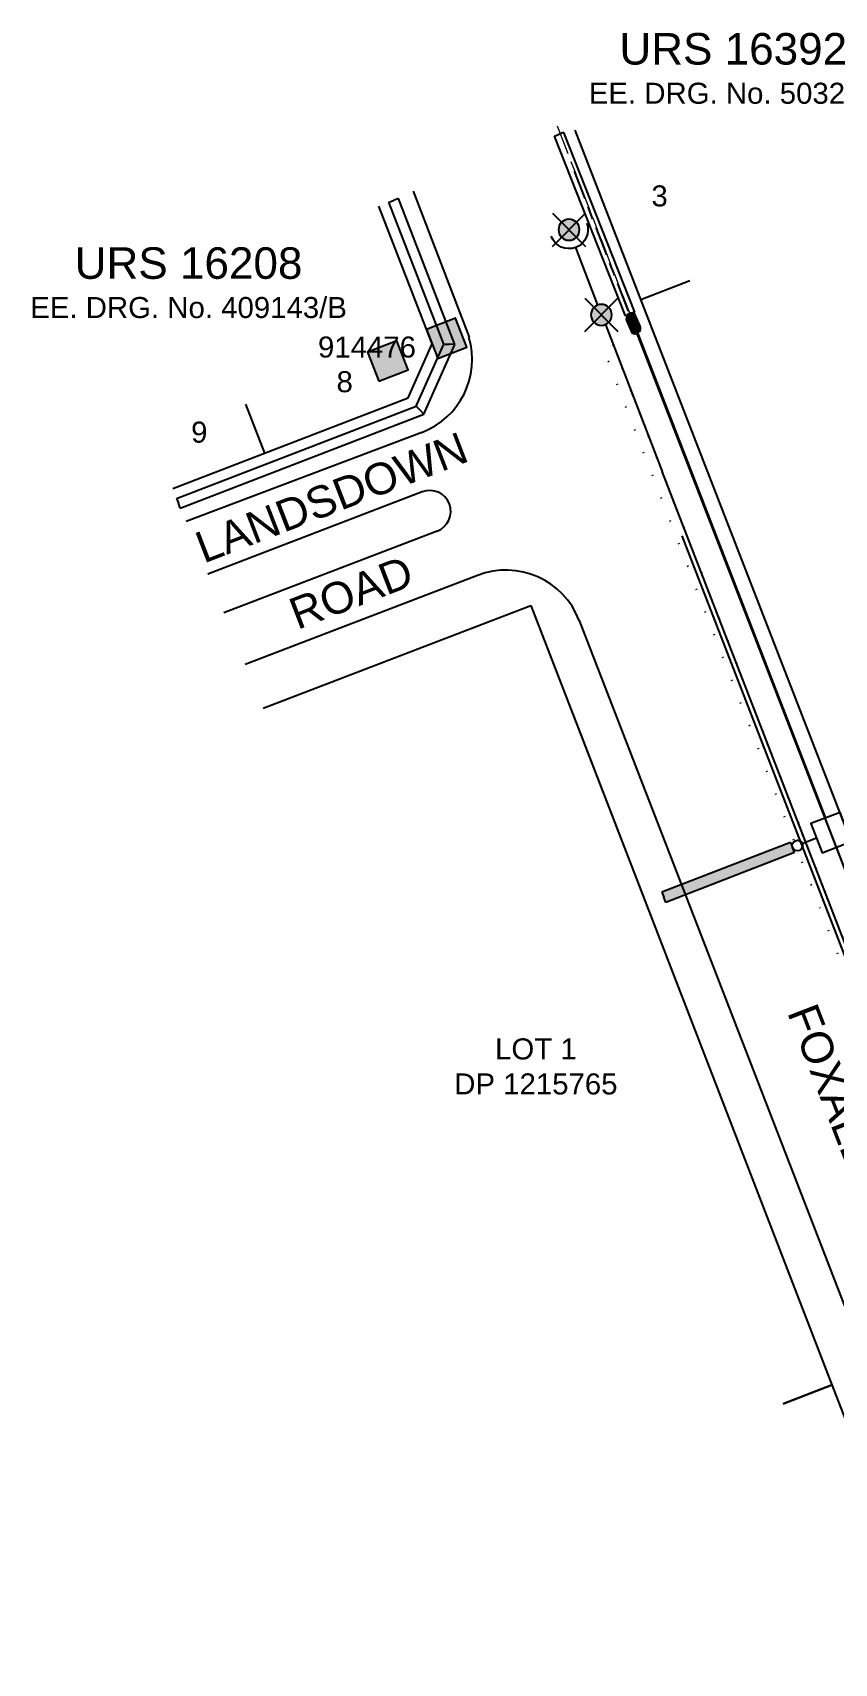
# Model space of a CAD drawing. Header units: metres. Extents: x 310835 to 311433, y 6270349 to 6270744.
# Drawn here: x 310834.9 to 310911.2, y 6270471.6 to 6270626.7 of the extents above; entities that cross this region are included whole.
import ezdxf
from ezdxf.enums import TextEntityAlignment as Align

# ---------------------------------------------------------------- set-up
doc = ezdxf.new("R2010")
doc.units = ezdxf.units.M
doc.header["$LTSCALE"] = 0.7
doc.linetypes.add('Cable Exist UG', pattern=[8.2, 4, -1.2, 1.8, -1.2])
doc.linetypes.add('DOT', pattern=[6.35, 0, -6.35])
doc.layers.get('0').update_dxf_attribs({"color": 6})
for name, color, linetype in [('_User Miscellaneous1', 3, 'Continuous'), ('_User Miscellaneous11', 7, 'Continuous'), ('_User Miscellaneous4', 7, 'Continuous'), ('_User Miscellaneous6', 7, 'Continuous'), ('_User Miscellaneous7', 150, 'Continuous'), ('_User Miscellaneous8', 7, 'Continuous'), ('_User_HV_Exist', 7, 'Continuous'), ('_User_LV_Exist', 7, 'Continuous'), ('Cadastre Developer_SP_NEW', 4, 'Continuous'), ('Cadastre Land Parcels_SP_EXT', 4, 'Continuous'), ('Cadastre Roads_SP_EXT', 4, 'Continuous'), ('Cadastre Roads_SP_NEW', 8, 'Continuous'), ('Duct_SP_NEW', 2, 'Continuous'), ('Equip_SP_HV_NEW', 7, 'Continuous'), ('Equip_SP_LV_NEW', 2, 'Continuous'), ('Mains_HV_NEW_U72', 2, 'Continuous'), ('Mains_LV_NEW_T84', 2, 'Continuous'), ('OH_Details_SP_MISC', 6, 'Continuous'), ('SupportsOH_SP_TR_HV_LV_SL_EXT', 7, 'Continuous'), ('SupportsUG_SP_LV_SL_EXT', 7, 'Continuous'), ('SupportsUG_SP_LV_SL_NEW', 2, 'Continuous'), ('Trench_SP_NEW', 2, 'Continuous'), ('UG_Details_SP_MISC', 7, 'Continuous')]:
    doc.layers.add(name, color=color, linetype=linetype)
doc.layers.add('_User Miscellaneous12', color=7, linetype='Continuous', lineweight=35)
doc.layers.add('_User Miscellaneous5', color=7, linetype='Continuous', lineweight=35)
doc.layers.add('_User Notes', color=7, linetype='Continuous', plot=False)
doc.layers.add('Features_HIDE', color=1, linetype='Continuous', plot=False)
doc.styles.add('ARIAL', font='arial.ttf', dxfattribs={"height": 2})
doc.styles.add('ARIAL 3.0', font='arial.ttf', dxfattribs={"height": 3})
doc.styles.add('COLUMN_LABEL', font='arial.ttf')
doc.styles.add('POLE_LABEL', font='arial.ttf')
doc.styles.add('SL_LABEL', font='arial.ttf')
doc.styles.get("Standard").update_dxf_attribs({"font": 'arial.ttf'})
doc.styles.add('style1', font='iso3098b.shx')
doc.linetypes.add('Cable New UG', pattern='A,8,-1,["x",style1,S=3.5,R=0,X=0.35,Y=-1],-3.5', length=12.5)
doc.linetypes.add('IE Trench HV', pattern='A,8,-2,["/",style1,S=2.5,R=0,X=0.1,Y=-1],-4.5', length=14.5)

# ---------------------------------------------------------------- blocks, each defined once
blk = doc.blocks.new('*U37')
at = {"layer": '_User Miscellaneous7'}
blk.add_hatch(color=256, dxfattribs=at).paths.add_polyline_path([(-1.49, -4.51), (-1.49, -7.49), (1.48, -7.49), (1.48, -4.51)])
at = {"layer": '_User Miscellaneous8'}
blk.add_hatch(color=256, dxfattribs=at).paths.add_polyline_path([(-1.49, 1.48), (-1.49, -1.49), (1.48, -1.49), (1.48, 1.48)])
at = {"layer": '_User Miscellaneous7'}
blk.add_lwpolyline([(1.48, -7.49), (1.48, -4.51), (-1.49, -4.51), (-1.49, -7.49)], close=True, dxfattribs=at)
at = {"layer": '_User Miscellaneous8'}
blk.add_lwpolyline([(1.48, -1.49), (1.48, 1.48), (-1.49, 1.48), (-1.49, -1.49)], close=True, dxfattribs=at)
at = {"flags": 9}
for tag, style, p in [('STRUCTURE_PLANT_NUMBER', 'POLE_LABEL', (1.81, 0.03)), ('STREET_CODE', 'COLUMN_LABEL', (1.81, -0.2))]:
    blk.add_attdef(tag, text='', height=0.2, dxfattribs=dict(at, style=style)).set_placement(p, align=Align.MIDDLE_LEFT)
for tag, p in [('COLUMN_TYPE', (1.81, -0.4)), ('OWNED_BY', (1.81, -0.6)), ('STATE', (1.81, -0.8)), ('USAGE', (1.81, -1)), ('STREETNAME', (1.81, -1.6)), ('LEGEND', (1.81, -1.2)), ('LOCATION', (1.81, -1.4)), ('SUBURB', (1.81, -1.8)), ('NOTES', (1.81, -2))]:
    blk.add_attdef(tag, text='', height=0.2, dxfattribs=at).set_placement(p, align=Align.MIDDLE_LEFT)
at = {"flags": 1}
blk.add_attdef('Z', (1.81, -2.35), '', height=0.2, dxfattribs=at)
at = {"layer": '_User Miscellaneous6', "style": 'ARIAL', "flags": 8}
blk.add_attdef('ASSET_NUM', text='', height=2, dxfattribs=at).set_placement((2, 2), align=Align.MIDDLE_LEFT)
blk = doc.blocks.new('*U36')
at = {"layer": '_User Miscellaneous7', "lineweight": -3}
blk.add_lwpolyline([(-1.49, -6), (1.49, -6), (1.49, -3.03), (-1.49, -3.03)], close=True, dxfattribs=at)
blk.add_lwpolyline([(0, -3.03), (0, -1.58)], dxfattribs=at)
blk.add_circle((0, -1.08), 0.5, dxfattribs=at)
at = {"layer": '_User Miscellaneous8', "color": 2, "lineweight": -3}
blk.add_lwpolyline([(-1.49, 0), (1.49, 0), (1.49, 2.97), (-1.49, 2.97)], close=True, dxfattribs=at)
at = {"style": 'POLE_LABEL', "flags": 9}
blk.add_attdef('STRUCTURE_PLANT_NUMBER', text='', height=0.2, dxfattribs=at).set_placement((1.64, 1.73), align=Align.MIDDLE_LEFT)
for tag, flags, p in [('STREET_CODE', 9, (1.64, 1.49)), ('OWNED_BY', 9, (1.64, 1.09)), ('OPERATED_BY', 9, (1.64, 0.89)), ('STATE', 9, (1.64, 0.49)), ('COLUMN_TYPE', 9, (1.64, 1.29)), ('MAINTAINED_BY', 9, (1.64, 0.69)), ('USAGE', 9, (1.64, 0.29)), ('LEGEND', 9, (1.64, 0.09)), ('SUBURB', 9, (1.64, -0.31)), ('STREETNAME', 9, (1.64, -0.51)), ('Z', 1, (1.64, -1.31)), ('PARENT', 9, (1.64, -0.11)), ('LOCATION', 9, (1.64, -0.71)), ('NOTES', 9, (1.64, -0.91)), ('LABEL_ALIGNMENT', 9, (1.64, -1.11))]:
    blk.add_attdef(tag, text='', height=0.2, dxfattribs=dict(flags=flags)).set_placement(p, align=Align.MIDDLE_LEFT)
at = {"layer": '_User Miscellaneous5', "style": 'ARIAL', "flags": 8}
blk.add_attdef('ASSET_NUM', text='', height=2, dxfattribs=at).set_placement((2, 3.49), align=Align.MIDDLE_LEFT)
blk = doc.blocks.new('*U49')
at = {"layer": '_User Miscellaneous8', "color": 2}
blk.add_line((0, 0), (0, 1.45), dxfattribs=at)
blk.add_circle((0, 1.95), 0.5, dxfattribs=at)
for tag, p, flags in [('Z', (0, 0), 1), ('OPERATED_BY', (0, -9.61), 9)]:
    blk.add_attdef(tag, p, '', height=0.2, dxfattribs=dict(flags=flags))
at = {"style": 'SL_LABEL', "flags": 9}
blk.add_attdef('STREET_CODE', text='', height=0.2, dxfattribs=at).set_placement((0, -0.2), align=Align.MIDDLE_LEFT)
at = {"flags": 9}
for tag, p in [('CONSTRUCTED_VOLTAGE', (0, -0.4)), ('CONTROL_TYPE', (0, -0.6)), ('OPERATING_VOLTAGE', (0, -1.4)), ('ORIENTATION', (0, -1.6)), ('LANTERN_PURPOSE', (0, -0.8)), ('LANTERN_TYPE', (0, -1)), ('NO_PHASES', (0, -1.2)), ('OWNED_BY', (0, -1.8)), ('STATE', (0, -2)), ('CEXIST', (0, -2.4)), ('CNEW', (0, -2.6)), ('CNUMBER', (0, -2.8)), ('CREMOVE', (0, -3)), ('CREPLACE', (0, -3.2)), ('USAGE', (0, -2.2)), ('LKINGHEIGHT', (0, -3.4)), ('LBRACKET', (0, -3.6)), ('LBRACKETVOCAB', (0, -3.8)), ('LCATEGORY', (0, -4)), ('LCHARGE1', (0, -4.2)), ('LCHARGE1PERCENT', (0, -4.4)), ('LCHARGE2', (0, -4.6)), ('LCHARGE2PERCENT', (0, -4.8)), ('LCHARGE3', (0, -5)), ('LCHARGE3PERCENT', (0, -5.2)), ('LEXIST', (0, -5.4)), ('LLAMP', (0, -5.6)), ('LLAMPVOCAB', (0, -5.8)), ('LMAST', (0, -6)), ('LMASTVOCAB', (0, -6.2)), ('LNEW', (0, -6.4)), ('LANTNUMBER', (0, -6.6)), ('LOUTREACH', (0, -7)), ('LOUTREACHVOCAB', (0, -7.2)), ('LRATECODE', (0, -7.4)), ('LREMOVE', (0, -7.6)), ('LREPLACE', (0, -7.8)), ('SUBURB', (0, -8.6)), ('STREETNAME', (0, -8.8)), ('LTYPE', (0, -8)), ('LTYPEVOCAB', (0, -8.2)), ('LEGEND', (0, -8.4)), ('LOCATION', (0, -9)), ('NOTES', (0, -9.2)), ('MAINTAINED_BY', (0, -9.86))]:
    blk.add_attdef(tag, text='', height=0.2, dxfattribs=at).set_placement(p, align=Align.MIDDLE_LEFT)
at = {"layer": '_User Notes', "style": 'SL_LABEL', "flags": 8}
blk.add_attdef('ASSET_NUM', text='', height=2.5, dxfattribs=at).set_placement((2, 2), align=Align.MIDDLE_LEFT)
at = {"layer": '_User Notes', "flags": 8}
blk.add_attdef('LNUMBER', text='', height=2.5, dxfattribs=at).set_placement((1.2, -2.8), align=Align.MIDDLE_LEFT)
blk = doc.blocks.new('A$C7DAD38F0')
at = {"layer": '_User Miscellaneous11', "color": 3, "style": 'ARIAL'}
blk.add_attdef('DRG_NO', text='', height=2, dxfattribs=at).set_placement((0, -4.23), align=Align.MIDDLE_CENTER)
at = {"layer": '_User Miscellaneous6', "color": 2, "style": 'ARIAL 3.0'}
blk.add_attdef('URS___', text='', height=3, dxfattribs=at).set_placement((0, 0), align=Align.MIDDLE_CENTER)
blk = doc.blocks.new('*U169')
blk.add_line((7.67, 0), (1.8, 0))
blk.add_arc((0, 0), 1.8, 270, 90)
blk = doc.blocks.new('HV_STJ_NEW')
blk.add_hatch(color=256).paths.add_polyline_path([(0.91, 0.13, 0.414214), (0.59, 0.45), (-0.59, 0.45, 0.414214), (-0.91, 0.13), (-0.91, -0.13, 0.414214), (-0.59, -0.45), (0.59, -0.45, 0.414214), (0.91, -0.13)])
blk.add_lwpolyline([(-0.91, 0.13), (-0.91, -0.13, 0.414214), (-0.59, -0.45), (0.59, -0.45, 0.414214), (0.91, -0.13), (0.91, 0.13, 0.414214), (0.59, 0.45), (-0.59, 0.45, 0.414214)], format="xyb", close=True)
for tag, flags, p in [('ORIENTATION', 9, (1.5, 0)), ('OWNED_BY', 9, (1.5, -0.8)), ('OPERATED_BY', 9, (1.5, -1)), ('TYPE', 9, (1.5, -1.4)), ('OPERATING_VOLTAGE', 9, (1.5, -1.6)), ('USAGE', 9, (1.5, -0.2)), ('LEGEND', 9, (1.5, -0.4)), ('NOTES', 9, (1.5, -0.6)), ('MAINTAINED_BY', 9, (1.5, -1.2)), ('CONSTRUCTED_VOLTAGE', 9, (1.5, -1.8)), ('Z', 1, (1.5, -2.2)), ('NUMBER_OF_PHASES', 9, (1.5, -2))]:
    blk.add_attdef(tag, text='', height=0.2, dxfattribs=dict(flags=flags)).set_placement(p, align=Align.MIDDLE_LEFT)
blk = doc.blocks.new('LV_STJ_NEW')
blk.add_hatch(color=256).paths.add_polyline_path([(0.91, 0.13, 0.414214), (0.59, 0.45), (-0.59, 0.45, 0.414214), (-0.91, 0.13), (-0.91, -0.13, 0.414214), (-0.59, -0.45), (0.59, -0.45, 0.414214), (0.91, -0.13)])
blk.add_lwpolyline([(-0.91, 0.13), (-0.91, -0.13, 0.414214), (-0.59, -0.45), (0.59, -0.45, 0.414214), (0.91, -0.13), (0.91, 0.13, 0.414214), (0.59, 0.45), (-0.59, 0.45, 0.414214)], format="xyb", close=True)
for tag, flags, p in [('ORIENTATION', 9, (1.5, 0)), ('STATE', 9, (1.5, -0.8)), ('OWNED_BY', 9, (1.5, -1)), ('OPERATED_BY', 9, (1.5, -1.2)), ('OPERATING_VOLTAGE', 9, (1.5, -1.6)), ('USAGE', 9, (1.5, -0.2)), ('LEGEND', 9, (1.5, -0.4)), ('NOTES', 9, (1.5, -0.6)), ('MAINTAINED_BY', 9, (1.5, -1.4)), ('CONSTRUCTED_VOLTAGE', 9, (1.5, -1.8)), ('TYPE', 9, (1.5, -2.2)), ('Z', 1, (1.5, -2.4)), ('NUMBER_OF_PHASES', 9, (1.5, -2))]:
    blk.add_attdef(tag, text='', height=0.2, dxfattribs=dict(flags=flags)).set_placement(p, align=Align.MIDDLE_LEFT)
blk = doc.blocks.new('POLE_EXT')
blk.add_hatch(color=256).paths.add_polyline_path([(-1, 0, 1), (1, 0, 1)])
blk.add_lwpolyline([(-1, 0, 1), (1, 0, 1)], format="xyb", close=True)
for tag, height, flags, p in [('pNumber', 2.5, 8, (-17.84, 2.07)), ('OWNED_BY', 0.2, 9, (1.35, -0.4)), ('SPECIAL_USE', 0.2, 9, (1.35, -0.8)), ('STATE', 0.2, 9, (1.35, -1)), ('cLV', 0.2, 9, (1.35, -1.4)), ('hDepth', 0.2, 9, (1.35, -1.6)), ('PARENT', 0.2, 9, (1.35, -0.6)), ('USAGE', 0.2, 9, (1.35, -1.2)), ('hDia', 0.2, 9, (1.35, -1.8)), ('cHV', 0.2, 9, (1.35, -2)), ('LBRACKET', 0.2, 9, (1.35, -2.2)), ('LExisting', 0.2, 9, (1.35, -2.4)), ('LANTNUMBER', 0.2, 9, (1.35, -2.6)), ('LOther', 0.2, 9, (1.35, -2.8)), ('LRemove', 0.2, 9, (1.35, -3)), ('LEGEND', 0.2, 9, (1.35, -3.2)), ('cLinedev', 0.2, 9, (1.35, -3.4)), ('pExisting', 0.2, 9, (1.35, -3.8)), ('pFooting', 0.2, 9, (1.35, -4.4)), ('pNew', 0.2, 9, (1.35, -4.6)), ('LOCATION', 0.2, 9, (1.35, -3.6)), ('PFNUMBER', 0.2, 9, (1.35, -4)), ('NEWPFNUMBER', 0.2, 9, (1.35, -4.2)), ('pRelocate', 0.2, 9, (1.35, -5)), ('pRemove', 0.2, 9, (1.35, -5.2)), ('pReplace', 0.2, 9, (1.35, -5.4)), ('pStay', 0.2, 9, (1.35, -5.6)), ('pType', 0.2, 9, (1.35, -5.8)), ('cspan', 0.2, 9, (1.35, -6)), ('STREETNAME', 0.2, 9, (1.35, -6.2)), ('SUBURB', 0.2, 9, (1.35, -6.4)), ('OPERATED_BY', 0.2, 9, (1.36, -7.01)), ('NOTES', 0.2, 9, (1.35, -6.6)), ('MAINTAINED_BY', 0.2, 9, (1.36, -6.81))]:
    blk.add_attdef(tag, text='', height=height, dxfattribs=dict(flags=flags)).set_placement(p, align=Align.MIDDLE_LEFT)
at = {"style": 'POLE_LABEL', "flags": 9}
for tag, height, p in [('ASSET_NUM', 2.5, (2, 2)), ('STRUCTURE_PLANT_NUMBER', 0.2, (1.35, 0.03)), ('STREET_CODE', 0.2, (1.35, -0.2))]:
    blk.add_attdef(tag, text='', height=height, dxfattribs=at).set_placement(p, align=Align.MIDDLE_LEFT)
at = {"flags": 1}
blk.add_attdef('Z', (1.35, -7.33), '', height=0.2, dxfattribs=at)
blk = doc.blocks.new('POLE_DEL')
h = blk.add_hatch(color=256)
edge = h.paths.add_edge_path()
edge.add_arc((0, 0), 1, 180, 360)
edge.add_arc((0, 0), 1, 0, 180)
blk.add_lwpolyline([(-1, 0, 1), (1, 0, 1)], format="xyb", close=True)
at = {"layer": '_User Miscellaneous11', "color": 2}
for p, q in [((-1.58, 1.58), (1.58, -1.58)), ((-1.58, -1.58), (1.58, 1.58))]:
    blk.add_line(p, q, dxfattribs=at)
for tag, height, flags, p in [('pNumber', 2.5, 8, (0, 2.07)), ('OWNED_BY', 0.2, 9, (0, -0.4)), ('SPECIAL_USE', 0.2, 9, (0, -0.6)), ('STATE', 0.2, 9, (0, -0.8)), ('cLV', 0.2, 9, (0, -1.2)), ('USAGE', 0.2, 9, (0, -1)), ('hDepth', 0.2, 9, (0, -1.4)), ('hDia', 0.2, 9, (0, -1.6)), ('cHV', 0.2, 9, (0, -1.8)), ('cLinedev', 0.2, 9, (0, -3.2)), ('LBRACKET', 0.2, 9, (0, -2)), ('LExisting', 0.2, 9, (0, -2.2)), ('LANTNUMBER', 0.2, 9, (0, -2.4)), ('LOther', 0.2, 9, (0, -2.6)), ('LRemove', 0.2, 9, (0, -2.8)), ('LEGEND', 0.2, 9, (0, -3)), ('pExisting', 0.2, 9, (0, -3.4)), ('PFNUMBER', 0.2, 9, (0, -3.6)), ('NEWPFNUMBER', 0.2, 9, (0, -3.8)), ('pFooting', 0.2, 9, (0, -4)), ('pNew', 0.2, 9, (0, -4.2)), ('pRelocate', 0.2, 9, (0, -4.6)), ('cspan', 0.2, 9, (0, -5.6)), ('SUBURB', 0.2, 9, (0, -5.8)), ('STREETNAME', 0.2, 9, (0, -6)), ('pRemove', 0.2, 9, (0, -4.8)), ('pReplace', 0.2, 9, (0, -5)), ('pStay', 0.2, 9, (0, -5.2)), ('pType', 0.2, 9, (0, -5.4)), ('LOCATION', 0.2, 9, (0, -6.2)), ('NOTES', 0.2, 9, (0, -6.4))]:
    blk.add_attdef(tag, text='', height=height, dxfattribs=dict(flags=flags)).set_placement(p, align=Align.MIDDLE_LEFT)
at = {"flags": 1}
blk.add_attdef('Z', (0, 0), '', height=0.2, dxfattribs=at)
at = {"style": 'POLE_LABEL', "flags": 9}
blk.add_attdef('STREET_CODE', text='', height=0.2, dxfattribs=at).set_placement((0, -0.2), align=Align.MIDDLE_LEFT)
at = {"layer": 'Features_HIDE', "style": 'POLE_LABEL', "flags": 8}
blk.add_attdef('ASSET_NUM', text='', height=2.5, dxfattribs=at).set_placement((2, 2), align=Align.MIDDLE_LEFT)

msp = doc.modelspace()

# ---------------------------------------------------------------- hatches: boundary and pattern name
at = {"layer": '_User Miscellaneous11'}
h = msp.add_hatch(color=256, dxfattribs=at)
h.dxf.hatch_style = 1
h.paths.add_polyline_path([(310907.4, 6270548.71), (310907.03, 6270549.68), (310894.78, 6270544.94), (310895.16, 6270543.97)])

# ---------------------------------------------------------------- linework, layer by layer
at = {"layer": '_User Miscellaneous11', "color": 7, "linetype": 'DOT', "ltscale": 0.5, "elevation": 68.9, "flags": 128}
msp.add_lwpolyline([(310937.51, 6270471.93), (310888.93, 6270597.45)], dxfattribs=at)
at = {"layer": '_User_HV_Exist', "color": 7, "linetype": 'Cable Exist UG', "lineweight": 0, "flags": 128}
msp.add_lwpolyline([(310892.08, 6270599.16), (310884.81, 6270617.94)], dxfattribs=at)
at = {"layer": '_User_HV_Exist', "color": 7, "linetype": 'DOT', "lineweight": 0, "ltscale": 0.7, "flags": 128}
msp.add_lwpolyline([(310938.3, 6270472.39), (310890.62, 6270595.79)], dxfattribs=at)
at = {"layer": '_User_LV_Exist', "color": 7, "linetype": 'Cable Exist UG', "elevation": -68.9, "flags": 128}
msp.add_lwpolyline([(310886.43, 6270613.56), (310892.07, 6270599)], dxfattribs=at)
at = {"layer": '_User_LV_Exist', "linetype": 'DOT', "ltscale": 0.5, "elevation": 68.9, "flags": 128}
msp.add_lwpolyline([(310890.13, 6270597.04), (310915.73, 6270530.93), (310938.39, 6270472.29)], dxfattribs=at)
at = {"layer": 'Cadastre Developer_SP_NEW', "flags": 128}
msp.add_lwpolyline([(310912.27, 6270551.15), (310886.55, 6270617.46)], dxfattribs=at)
at = {"layer": 'Cadastre Land Parcels_SP_EXT', "linetype": 'Continuous'}
for p, q in [((310872.94, 6270597.12), (310867.87, 6270610.24)), ((310892.79, 6270601.34), (310897.45, 6270603.14)), ((310870.66, 6270591.98), (310872.94, 6270597.12)), ((310848.25, 6270583.35), (310870.66, 6270591.98)), ((310857.01, 6270586.72), (310855.21, 6270591.39)), ((310856.85, 6270562.45), (310882.33, 6270572.23)), ((310882.33, 6270572.23), (310891.94, 6270547.36)), ((310910.99, 6270498.06), (310886.3, 6270561.97)), ((310906.31, 6270496.26), (310910.99, 6270498.06)), ((310910.99, 6270498.06), (310906.31, 6270496.26)), ((310942.8, 6270415.67), (310910.99, 6270498.06))]:
    msp.add_line(p, q, dxfattribs=at)
at = {"layer": 'Cadastre Roads_SP_NEW'}
for p, q in [((310896.7, 6270578.84), (310923.55, 6270509.4)), ((310886.91, 6270570.81), (310921.5, 6270481.4))]:
    msp.add_line(p, q, dxfattribs=at)
at = {"layer": 'Cadastre Roads_SP_NEW', "flags": 128}
for points in [[(310871.14, 6270611.64), (310876.44, 6270597.76)], [(310871.95, 6270588.7), (310849.54, 6270580.21)], [(310871.98, 6270583.04), (310851.6, 6270575.21)], [(310873.42, 6270579.3), (310853.12, 6270571.51)], [(310877.24, 6270575.09), (310855.14, 6270566.61)]]:
    msp.add_lwpolyline(points, dxfattribs=at)
at = {"layer": 'Cadastre Roads_SP_NEW'}
for centre, radius, start, end in [((310869.32, 6270595.64), 7.42, 290.7414, 16.5402), ((310872.7, 6270581.17), 2, 291.007, 111.0069), ((310879.93, 6270568.09), 7.5, 21.1196, 111.0068)]:
    msp.add_arc(centre, radius, start, end, dxfattribs=at)
at = {"layer": 'Duct_SP_NEW'}
for p, q in [((310907.03, 6270549.68), (310894.78, 6270544.94)), ((310907.4, 6270548.71), (310895.16, 6270543.97)), ((310907.03, 6270549.68), (310907.22, 6270549.2)), ((310907.4, 6270548.71), (310907.22, 6270549.2)), ((310894.78, 6270544.94), (310894.97, 6270544.46)), ((310895.16, 6270543.97), (310894.97, 6270544.46))]:
    msp.add_line(p, q, dxfattribs=at)
at = {"layer": 'Mains_HV_NEW_U72', "color": 2, "linetype": 'Cable New UG', "flags": 128}
msp.add_lwpolyline([(311081, 6270549.02), (311066.93, 6270543.69), (311068.75, 6270538.86), (311057.72, 6270534.68), (311056.78, 6270537.16), (311048.22, 6270541.02), (310936.65, 6270498.86), (310932.7, 6270509.33), (310925.61, 6270512.5), (310892.08, 6270599.16)], dxfattribs=at)
at = {"layer": 'Mains_LV_NEW_T84', "linetype": 'Cable New UG', "flags": 128}
msp.add_lwpolyline([(310892.07, 6270599), (310927.17, 6270508.46), (310927.28, 6270508.41)], dxfattribs=at)
at = {"layer": 'OH_Details_SP_MISC', "color": 7, "linetype": 'Continuous', "flags": 128}
msp.add_lwpolyline([(310889.42, 6270598.96), (310894.83, 6270584.97)], dxfattribs=at)
at = {"layer": 'OH_Details_SP_MISC', "color": 7, "linetype": 'Continuous', "elevation": 68.9, "flags": 128}
msp.add_lwpolyline([(310938.44, 6270472.29), (310894.83, 6270584.97)], dxfattribs=at)
at = {"layer": 'Trench_SP_NEW', "linetype": 'IE Trench HV', "flags": 128}
msp.add_lwpolyline([(310891.76, 6270599.97), (310910.34, 6270552)], dxfattribs=at)
at = {"layer": 'UG_Details_SP_MISC'}
for p, q in [((310884.57, 6270616.89), (310885.02, 6270617.07)), ((310891.32, 6270599.79), (310884.57, 6270616.89)), ((310885.47, 6270617.24), (310885.02, 6270617.07)), ((310892.21, 6270600.14), (310885.47, 6270617.24)), ((310868.82, 6270610.61), (310869.27, 6270610.78)), ((310869.72, 6270610.96), (310869.27, 6270610.78)), ((310875.08, 6270597.06), (310869.72, 6270610.96)), ((310874.04, 6270597.09), (310868.82, 6270610.61)), ((310891.32, 6270599.79), (310891.77, 6270599.97)), ((310892.21, 6270600.14), (310891.77, 6270599.97)), ((310871.42, 6270591.18), (310874.04, 6270597.09)), ((310872.14, 6270590.43), (310875.08, 6270597.06)), ((310874.04, 6270597.09), (310874.56, 6270597.08)), ((310875.08, 6270597.06), (310874.56, 6270597.08)), ((310848.62, 6270582.4), (310871.42, 6270591.18)), ((310871.42, 6270591.18), (310871.78, 6270590.81)), ((310872.14, 6270590.43), (310871.78, 6270590.81)), ((310848.96, 6270581.5), (310872.14, 6270590.43)), ((310848.62, 6270582.4), (310848.79, 6270581.95)), ((310848.96, 6270581.5), (310848.79, 6270581.95))]:
    msp.add_line(p, q, dxfattribs=at)

# ---------------------------------------------------------------- block references
at = {"layer": '_User Miscellaneous1'}
msp.add_blockref('A$C7DAD38F0', (310901.58, 6270625.2), dxfattribs=at).add_auto_attribs({'URS___': 'URS 16392', 'DRG_NO': 'EE. DRG. No. 503255'})
at = {"layer": '_User Miscellaneous12'}
msp.add_blockref('A$C7DAD38F0', (310849.76, 6270604.81), dxfattribs=at).add_auto_attribs({'URS___': 'URS 16208', 'DRG_NO': 'EE. DRG. No. 409143/B'})
at = {"layer": '_User Miscellaneous4', "ltscale": 0.5}
for p in [(310885.95, 6270607.98), (310889.03, 6270599.88)]:
    msp.add_blockref('POLE_DEL', p, dxfattribs=at)
at = {"layer": 'Equip_SP_HV_NEW', "rotation": 293.4007124234617}
msp.add_blockref('HV_STJ_NEW', (310892.08, 6270599.16), dxfattribs=at)
at = {"layer": 'Equip_SP_LV_NEW', "linetype": 'Cable New UG', "lineweight": 0, "ltscale": 0.5, "rotation": 293.8470225411041}
msp.add_blockref('LV_STJ_NEW', (310892.07, 6270599, -68.9), dxfattribs=at)
at = {"layer": 'OH_Details_SP_MISC', "color": 7, "linetype": 'Continuous', "xscale": -1, "rotation": 110.8364249541764}
msp.add_blockref('*U169', (310885.95, 6270607.98), dxfattribs=at)
at = {"layer": 'SupportsOH_SP_TR_HV_LV_SL_EXT', "ltscale": 0.5}
for p in [(310885.95, 6270607.98), (310889.03, 6270599.88)]:
    msp.add_blockref('POLE_EXT', p, dxfattribs=at)
at = {"layer": 'SupportsUG_SP_LV_SL_EXT'}
ref = msp.add_blockref('*U37', (310874.32, 6270597.65), dxfattribs=dict(at, rotation=291.1362808945046))
ref.add_attrib('ASSET_NUM_001', '914476', (310862.07, 6270595.82), dxfattribs={"layer": '_User Miscellaneous6', "height": 2, "style": 'ARIAL'})
at = {"layer": 'SupportsUG_SP_LV_SL_NEW', "ltscale": 0.5}
ref = msp.add_blockref('*U36', (310912.27, 6270551.15), dxfattribs=dict(at, rotation=111.1491687675502))
ref.add_attrib('ASSET_NUM_001', '936326', (310913.5, 6270549.23), dxfattribs={"layer": '_User Miscellaneous5', "height": 2, "style": 'ARIAL'})
at = {"layer": 'SupportsUG_SP_LV_SL_NEW', "ltscale": 0.5, "rotation": 111.1491687675502}
msp.add_blockref('*U49', (310909.5, 6270550.08), dxfattribs=at)

# ---------------------------------------------------------------- texts
at = {"layer": 'Cadastre Developer_SP_NEW', "style": 'ARIAL'}
for s, p in [('8', (310864.61, 6270592.52)), ('9', (310850.78, 6270587.72))]:
    msp.add_text(s, height=2, dxfattribs=at).set_placement(p, align=Align.CENTER)
at = {"layer": 'Cadastre Developer_SP_NEW', "char_height": 2, "width": 29.7501, "attachment_point": 2, "style": 'ARIAL'}
for s, insert in [('3', (310894.57, 6270612.2)), ('LOT 1\\PDP 1215765', (310882.8, 6270531.03))]:
    msp.add_mtext(s, dxfattribs=dict(at, insert=insert))
at = {"layer": 'Cadastre Roads_SP_EXT'}
for s, rotation, p in [('LANDSDOWN', 21.1088, (310851.19, 6270576.2)), ('ROAD', 21.1088, (310860.11, 6270569.89)), ('FOXALL', 291.1088, (310906.68, 6270533.52))]:
    msp.add_text(s, height=3, rotation=rotation, dxfattribs=at).set_placement(p)

doc.saveas('drawing.dxf')
